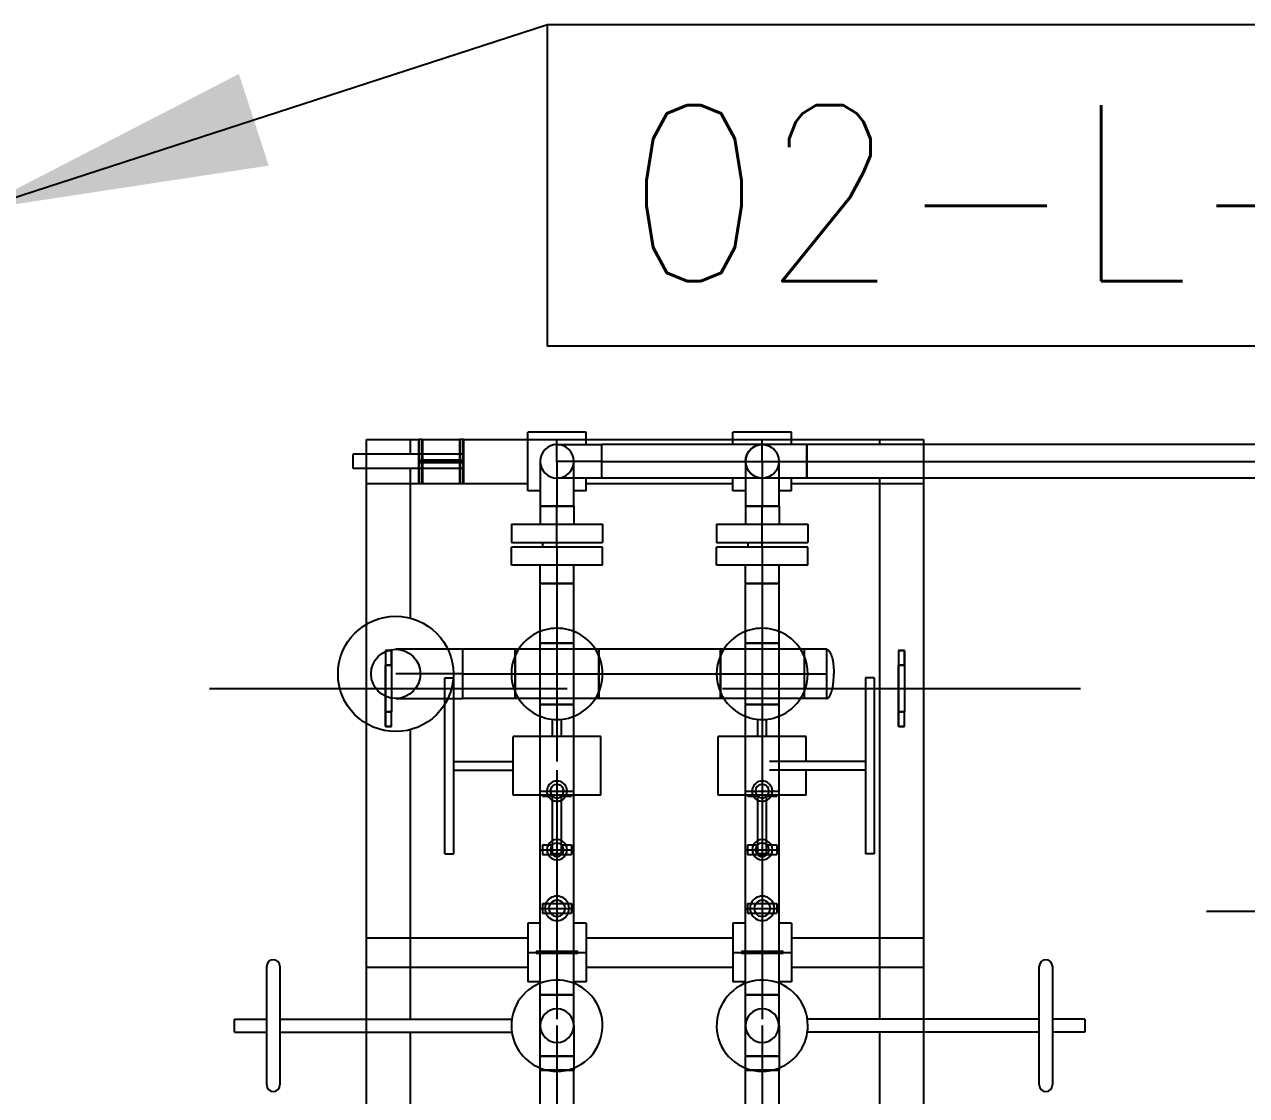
# Model space of a CAD drawing. Header units: inches. Extents: x 295136 to 296247, y 2627183 to 2627409.
# Drawn here: x 295238.936 to 295243.105, y 2627258.594 to 2627262.248 of the extents above; entities that cross this region are included whole.
import ezdxf

# ---------------------------------------------------------------- set-up
doc = ezdxf.new("R2010")
doc.units = ezdxf.units.IN
doc.header["$MEASUREMENT"] = 0
for name, color, linetype in [('_Auto', 7, 'Continuous'), ('EQUIPMENT LAYOUT-EMBED 1_DWG$0$DwgTemplate', 7, 'Continuous'), ('Layout', 6, 'Continuous'), ('REV.D CLOUD', 2, 'Continuous')]:
    doc.layers.add(name, color=color, linetype=linetype)
doc.styles.add('HZTXT', font='txt_qlt.shx', dxfattribs={"width": 0.7, "bigfont": 'hztxt.shx'})
doc.dimstyles.new('ISO-25', dxfattribs={"dimtxt": 2.5, "dimasz": 2.5, "dimexe": 1.25, "dimexo": 0.625, "dimtad": 1, "dimtxsty": 'HZTXT', "dimcen": 2.5, "dimclrd": 256, "dimclre": 256, "dimclrt": 256, "dimadec": 4, "dimazin": 0, "dimtfac": 1, "dimtmove": 0, "dimatfit": 3, "dimfxl": 1, "dimlwd": -1, "dimlwe": -1, "dimarcsym": 0})

# ---------------------------------------------------------------- blocks, each defined once
blk = doc.blocks.new('A$C55974CAD')
at = {"layer": 'EQUIPMENT LAYOUT-EMBED 1_DWG$0$DwgTemplate', "color": 1, "lineweight": 25}
for p, q in [((29.25, 8.735), (29.25, 8.2904)), ((29.25, 8.2904), (29.25, 7.515)), ((30.001, 7.87), (30.001, 8.245)), ((30.001, 8.245), (30.049, 8.245)), ((30.049, 7.87), (30.049, 8.245)), ((26.7625, 8.2), (28.0775, 8.2)), ((28.1225, 8.2), (29.1304, 8.2)), ((28.3, 8.2), (28.4, 8.2)), ((28.3, 8.2), (28.3, 7.65)), ((28.4, 8.2), (28.4, 7.65)), ((29.4696, 8.2), (30.001, 8.2)), ((29.95, 8.2), (30.001, 8.2)), ((29.95, 8.2), (29.95, 8.021)), ((30.049, 8.2), (30.1, 8.2)), ((30.049, 8.2), (30.1, 8.2)), ((30.1, 8.2), (30.1, 8.05)), ((30.1, 8.2), (30.1, 8.021)), ((26.7375, 8.05), (28.0775, 8.05)), ((28.1225, 8.05), (29.1096, 8.05)), ((29.4904, 8.05), (30.001, 8.05)), ((30.049, 8.05), (30.1, 8.05)), ((30.1, 8.02), (29.95, 8.02)), ((29.95, 8.02), (29.95, 8.01)), ((29.95, 8.01), (30.0215, 8.01)), ((29.95, 8.009), (29.95, 7.881)), ((30.0215, 8.01), (30.0215, 7.88)), ((30.0285, 8.01), (30.1, 8.01)), ((30.0285, 7.88), (30.0285, 8.01)), ((30.1, 8.01), (30.1, 8.02)), ((30.1, 8.009), (30.1, 7.881)), ((30.0215, 7.88), (29.95, 7.88)), ((29.95, 7.88), (29.95, 7.87)), ((30.1, 7.88), (30.0285, 7.88)), ((30.1, 7.87), (30.1, 7.88)), ((29.95, 7.87), (30.1, 7.87)), ((29.95, 7.869), (29.95, 7.65)), ((30.049, 7.87), (30.001, 7.87)), ((30.1, 7.869), (30.1, 7.65)), ((29.7326, 7.598), (29.7486, 7.598)), ((29.7326, 7.55), (29.7486, 7.55)), ((28.3, 7.45), (28.3, 6.95)), ((28.4, 7.45), (28.4, 6.95)), ((29.95, 7.45), (29.95, 6.95)), ((30.1, 7.45), (30.1, 6.95)), ((29.25, 6.985), (29.25, 6.6106)), ((29.7326, 6.898), (29.7486, 6.898)), ((29.7326, 6.85), (29.7486, 6.85)), ((28.3, 6.75), (28.3, 6.3)), ((28.4, 6.75), (28.4, 6.3)), ((29.95, 6.75), (29.95, 6.3)), ((30.1, 6.75), (30.1, 6.3)), ((29.25, 6.6106), (29.25, 6.498)), ((29.25, 6.498), (29.25, 6.468)), ((29.25, 6.468), (29.25, 6.385)), ((28.0775, 6.45), (26.7375, 6.45)), ((29.9678, 6.45), (28.1225, 6.45)), ((30.1, 6.45), (30.0821, 6.45)), ((30.1, 6.45), (30.1, 6.3)), ((29.25, 6.385), (29.25, 6.365)), ((29.25, 6.365), (29.25, 5.765)), ((28.0775, 6.3), (26.7625, 6.3)), ((29.9678, 6.3), (28.1225, 6.3)), ((28.4, 6.3), (28.3, 6.3)), ((29.9678, 6.3), (29.95, 6.3)), ((30.1, 6.3), (30.0821, 6.3)), ((30.1, 6.3), (30.0821, 6.3)), ((28.4908, 5.335), (28.4908, 4.735))]:
    blk.add_line(p, q, dxfattribs=at)
at = {"layer": 'EQUIPMENT LAYOUT-EMBED 1_DWG$0$DwgTemplate', "color": 7, "lineweight": 25}
for p, q in [((28.0775, 8.65), (28.1225, 8.65)), ((28.0775, 8.65), (28.0775, 8.54)), ((28.1225, 8.65), (28.1225, 8.54)), ((27.8975, 8.54), (28.3025, 8.54)), ((28.3025, 8.495), (27.8975, 8.495)), ((28.0775, 8.495), (28.0775, 7.7039)), ((28.1225, 8.495), (28.1225, 7.7039)), ((29.12, 8.135), (29.12, 8.115)), ((29.12, 8.115), (29.12, 8.135)), ((29.17, 8.135), (29.12, 8.135)), ((29.12, 8.135), (29.17, 8.135)), ((29.17, 8.115), (29.17, 8.135)), ((29.17, 8.135), (29.17, 8.115)), ((29.17, 8.135), (29.33, 8.135)), ((29.33, 8.135), (29.17, 8.135)), ((29.17, 8.115), (29.17, 8.135)), ((29.33, 8.135), (29.33, 8.115)), ((29.33, 8.115), (29.33, 8.135)), ((29.38, 8.135), (29.33, 8.135)), ((29.38, 8.135), (29.33, 8.135)), ((29.33, 8.115), (29.33, 8.135)), ((29.38, 8.115), (29.38, 8.135)), ((29.38, 8.135), (29.38, 8.115)), ((29.12, 8.115), (29.17, 8.115)), ((29.12, 8.115), (29.17, 8.115)), ((29.33, 8.115), (29.17, 8.115)), ((29.33, 8.115), (29.17, 8.115)), ((29.2159, 8.1), (29.2159, 7.922)), ((29.3, 7.9031), (29.3, 8.1)), ((29.33, 8.115), (29.38, 8.115)), ((29.38, 8.115), (29.33, 8.115)), ((29.3841, 7.922), (29.3841, 8.1)), ((30.001, 8.021), (30.049, 8.021)), ((30.001, 8.021), (30.049, 8.021)), ((30.049, 8.009), (30.001, 8.009)), ((30.049, 8.009), (30.001, 8.009)), ((30.021, 7.87), (30.021, 8.02)), ((30.021, 8.02), (30.021, 7.87)), ((30.029, 8.02), (30.029, 7.87)), ((30.029, 8.02), (30.029, 7.87)), ((28.686, 7.932), (29.1974, 7.932)), ((28.686, 7.932), (28.686, 7.902)), ((29.1974, 7.932), (29.286, 7.932)), ((29.2159, 7.922), (29.2159, 7.8714)), ((29.286, 7.932), (29.286, 7.902)), ((29.3841, 7.8714), (29.3841, 7.922)), ((28.686, 7.902), (29.2159, 7.902)), ((28.971, 7.902), (28.971, 7.7)), ((29.001, 7.902), (29.001, 7.7)), ((29.2159, 7.902), (29.286, 7.902)), ((29.3, 7.8714), (29.3, 7.9031)), ((30.001, 7.881), (30.049, 7.881)), ((30.001, 7.881), (30.049, 7.881)), ((29.2159, 7.8714), (29.3, 7.8714)), ((29.2159, 7.8714), (29.3841, 7.8714)), ((29.2159, 7.6927), (29.2159, 7.8714)), ((29.3, 7.8714), (29.3, 7.8714)), ((29.3, 7.8714), (29.3, 7.8714)), ((29.3, 7.8714), (29.3841, 7.8714)), ((29.3, 7.8714), (29.3, 7.6927)), ((29.3841, 7.6927), (29.3841, 7.8714)), ((28.886, 7.4), (28.886, 7.7)), ((28.886, 7.7), (29.086, 7.7)), ((29.086, 7.4), (29.086, 7.7)), ((29.2159, 7.6927), (29.3841, 7.6927)), ((29.3841, 7.6927), (29.2159, 7.6927)), ((29.2159, 7.4072), (29.2159, 7.6927)), ((29.3, 7.6927), (29.3, 7.6927)), ((29.3, 7.6927), (29.3, 7.4072)), ((29.3841, 7.4072), (29.3841, 7.6927)), ((29.6707, 7.55), (29.6707, 7.7055)), ((29.6707, 7.7055), (29.7326, 7.7055)), ((29.7326, 7.55), (29.7326, 7.7055)), ((29.7486, 7.7055), (29.7486, 7.55)), ((29.8106, 7.7055), (29.7486, 7.7055)), ((29.8106, 7.7055), (29.8106, 7.55)), ((26.7375, 7.6071), (27.9476, 7.6071)), ((27.9476, 7.4928), (27.9476, 7.6071)), ((27.9476, 7.6071), (28.1, 7.6071)), ((27.9476, 7.6071), (27.9476, 7.4928)), ((27.9953, 7.55), (27.9953, 7.6071)), ((27.9953, 7.6071), (27.9953, 7.4928)), ((28.1, 7.6071), (28.2046, 7.6071)), ((28.2046, 7.55), (28.2046, 7.6071)), ((28.2046, 7.6071), (28.2046, 7.4928)), ((28.2046, 7.6071), (28.2447, 7.6071)), ((28.2447, 7.6071), (28.346, 7.6071)), ((28.346, 7.6071), (28.354, 7.6071)), ((28.354, 7.6071), (28.5, 7.6071)), ((28.5, 7.6071), (28.5, 7.4928)), ((28.5, 7.6071), (28.7, 7.6071)), ((28.7, 7.6071), (28.7, 7.4928)), ((28.7, 7.6071), (28.886, 7.6071)), ((28.886, 7.6071), (28.9, 7.6071)), ((28.9, 7.6071), (28.9, 7.4928)), ((28.9, 7.6071), (29.086, 7.6071)), ((29.086, 7.6071), (29.1553, 7.6071)), ((29.1553, 7.6071), (29.1953, 7.6071)), ((29.1953, 7.55), (29.1953, 7.6071)), ((29.1953, 7.6071), (29.4046, 7.6071)), ((29.1953, 7.6071), (29.1953, 7.4928)), ((29.4046, 7.6071), (29.4046, 7.4928)), ((29.4046, 7.6071), (29.4447, 7.6071)), ((29.4046, 7.55), (29.4046, 7.6071)), ((29.4447, 7.6071), (29.6087, 7.6071)), ((29.6087, 7.55), (29.6087, 7.6071)), ((29.6087, 7.6071), (29.6707, 7.6071)), ((29.6087, 7.6071), (29.6087, 7.4928)), ((29.8726, 7.6071), (29.8106, 7.6071)), ((29.8726, 7.6071), (29.8726, 7.55)), ((29.8726, 7.55), (29.8726, 7.6071)), ((30.025, 7.6071), (29.8726, 7.6071)), ((27.9476, 7.55), (26.7375, 7.55)), ((27.9476, 7.55), (27.9476, 7.55)), ((27.9476, 7.55), (27.9476, 7.55)), ((28.1, 7.55), (27.9476, 7.55)), ((27.9953, 7.4928), (27.9953, 7.55)), ((28.2046, 7.55), (28.1225, 7.55)), ((28.2046, 7.55), (28.2046, 7.55)), ((28.2046, 7.4928), (28.2046, 7.55)), ((28.2556, 7.55), (28.2046, 7.55)), ((28.346, 7.55), (28.2556, 7.55)), ((28.354, 7.55), (28.346, 7.55)), ((28.4583, 7.55), (28.354, 7.55)), ((28.5, 7.55), (28.4583, 7.55)), ((28.5417, 7.55), (28.5, 7.55)), ((28.5, 7.55), (28.5, 7.55)), ((28.5, 7.55), (28.5, 7.55)), ((28.6655, 7.55), (28.5417, 7.55)), ((28.7, 7.55), (28.6655, 7.55)), ((28.686, 7.535), (28.686, 7.565)), ((28.686, 7.565), (28.886, 7.565)), ((28.7, 7.55), (28.7, 7.55)), ((28.7, 7.55), (28.7, 7.55)), ((28.9, 7.55), (28.7, 7.55)), ((28.971, 7.55), (28.9, 7.55)), ((28.9, 7.55), (28.9, 7.55)), ((28.9, 7.55), (28.9, 7.55)), ((29.1953, 7.55), (29.001, 7.55)), ((29.086, 7.565), (29.1451, 7.565)), ((29.4046, 7.55), (29.1953, 7.55)), ((29.1953, 7.55), (29.1954, 7.55)), ((29.1953, 7.4928), (29.1953, 7.55)), ((29.1954, 7.55), (29.1954, 7.55)), ((29.4556, 7.55), (29.4046, 7.55)), ((29.4046, 7.55), (29.4046, 7.55)), ((29.4046, 7.4928), (29.4046, 7.55)), ((29.6087, 7.55), (29.4556, 7.55)), ((29.7326, 7.55), (29.6087, 7.55)), ((29.6087, 7.4928), (29.6087, 7.55)), ((29.6707, 7.3944), (29.6707, 7.55)), ((29.7326, 7.3944), (29.7326, 7.55)), ((29.7486, 7.55), (29.8726, 7.55)), ((29.7486, 7.55), (29.7486, 7.3944)), ((29.8106, 7.55), (29.8106, 7.3944)), ((29.8726, 7.55), (29.8726, 7.4928)), ((29.8726, 7.55), (29.8726, 7.55)), ((29.8726, 7.55), (29.8726, 7.55)), ((29.9678, 7.55), (29.8726, 7.55)), ((29.8726, 7.4928), (29.8726, 7.55)), ((30.025, 7.55), (29.9678, 7.55)), ((29.9678, 7.3976), (29.9678, 7.55)), ((30.025, 7.3976), (30.025, 7.55)), ((30.0821, 7.55), (30.0821, 7.3976)), ((28.686, 7.535), (28.886, 7.535)), ((29.086, 7.535), (29.1451, 7.535)), ((26.7375, 7.4928), (27.9476, 7.4928)), ((28.1, 7.4928), (27.9476, 7.4928)), ((28.1, 7.4928), (28.2046, 7.4928)), ((28.2046, 7.4928), (28.2447, 7.4928)), ((28.2447, 7.4928), (28.346, 7.4928)), ((28.346, 7.4928), (28.354, 7.4928)), ((28.354, 7.4928), (28.5, 7.4928)), ((28.5, 7.4928), (28.7, 7.4928)), ((28.7, 7.4928), (28.886, 7.4928)), ((28.886, 7.4928), (28.9, 7.4928)), ((28.9, 7.4928), (29.086, 7.4928)), ((29.086, 7.4928), (29.1553, 7.4928)), ((29.1553, 7.4928), (29.1953, 7.4928)), ((29.1953, 7.4928), (29.4046, 7.4928)), ((29.4046, 7.4928), (29.4447, 7.4928)), ((29.4447, 7.4928), (29.6087, 7.4928)), ((29.6087, 7.4928), (29.6707, 7.4928)), ((29.8726, 7.4928), (29.8106, 7.4928)), ((29.8726, 7.4928), (29.9678, 7.4928)), ((29.9678, 7.4928), (30.025, 7.4928)), ((28.886, 7.4), (29.086, 7.4)), ((29.2159, 7.4072), (29.3841, 7.4072)), ((29.2159, 6.9927), (29.2159, 7.4072)), ((29.3841, 7.4072), (29.2159, 7.4072)), ((29.3, 7.4072), (29.3, 6.9927)), ((29.3, 7.4072), (29.3, 7.4072)), ((29.3, 7.4072), (29.3, 7.4072)), ((29.3841, 6.9927), (29.3841, 7.4072)), ((29.6707, 7.3944), (29.7326, 7.3944)), ((29.8106, 7.3944), (29.7486, 7.3944)), ((29.9678, 7.3976), (30.0821, 7.3976)), ((29.9678, 3.8663), (29.9678, 7.3976)), ((29.9678, 7.3976), (30.0821, 7.3976)), ((30.025, 7.3976), (30.025, 3.8663)), ((30.025, 7.3976), (30.025, 7.3976)), ((30.025, 7.3976), (30.025, 7.3976)), ((30.0821, 3.8663), (30.0821, 7.3976)), ((29.6707, 6.85), (29.6707, 7.0055)), ((29.6707, 7.0055), (29.7326, 7.0055)), ((29.7326, 6.85), (29.7326, 7.0055)), ((29.7486, 7.0055), (29.7486, 6.85)), ((29.8106, 7.0055), (29.7486, 7.0055)), ((29.8106, 7.0055), (29.8106, 6.85)), ((28.886, 6.7), (28.886, 7)), ((28.886, 7), (29.086, 7)), ((29.086, 6.7), (29.086, 7)), ((29.2159, 6.9927), (29.3841, 6.9927)), ((29.3841, 6.9927), (29.2159, 6.9927)), ((29.2159, 6.7072), (29.2159, 6.9927)), ((29.3, 6.9927), (29.3, 6.7072)), ((29.3, 6.9927), (29.3, 6.9927)), ((29.3841, 6.7072), (29.3841, 6.9927)), ((26.7375, 6.9071), (27.9476, 6.9071)), ((27.9476, 6.7928), (27.9476, 6.9071)), ((27.9476, 6.9071), (28.1, 6.9071)), ((27.9476, 6.9071), (27.9476, 6.7928)), ((27.9953, 6.85), (27.9953, 6.9071)), ((27.9953, 6.9071), (27.9953, 6.7928)), ((28.1, 6.9071), (28.2046, 6.9071)), ((28.2046, 6.85), (28.2046, 6.9071)), ((28.2046, 6.9071), (28.2046, 6.7928)), ((28.2046, 6.9071), (28.2447, 6.9071)), ((28.2447, 6.9071), (28.346, 6.9071)), ((28.346, 6.9071), (28.354, 6.9071)), ((28.354, 6.9071), (28.5, 6.9071)), ((28.5, 6.9071), (28.5, 6.7928)), ((28.5, 6.9071), (28.7, 6.9071)), ((28.7, 6.9071), (28.7, 6.7928)), ((28.7, 6.9071), (28.886, 6.9071)), ((28.886, 6.9071), (28.9, 6.9071)), ((28.9, 6.9071), (28.9, 6.7928)), ((28.9, 6.9071), (29.086, 6.9071)), ((29.086, 6.9071), (29.1553, 6.9071)), ((29.1553, 6.9071), (29.1953, 6.9071)), ((29.1953, 6.85), (29.1953, 6.9071)), ((29.1953, 6.9071), (29.4046, 6.9071)), ((29.1953, 6.9071), (29.1953, 6.7928)), ((29.4046, 6.9071), (29.4046, 6.7928)), ((29.4046, 6.9071), (29.4447, 6.9071)), ((29.4046, 6.85), (29.4046, 6.9071)), ((29.4447, 6.9071), (29.6087, 6.9071)), ((29.6087, 6.85), (29.6087, 6.9071)), ((29.6087, 6.9071), (29.6707, 6.9071)), ((29.6087, 6.9071), (29.6087, 6.7928)), ((29.8726, 6.9071), (29.8106, 6.9071)), ((29.8726, 6.9071), (29.8726, 6.85)), ((29.8726, 6.85), (29.8726, 6.9071)), ((29.9678, 6.9071), (29.8726, 6.9071)), ((30.025, 6.9071), (29.9678, 6.9071)), ((27.9476, 6.85), (26.7375, 6.85)), ((27.9476, 6.85), (27.9476, 6.85)), ((27.9476, 6.85), (27.9476, 6.85)), ((28.1, 6.85), (27.9476, 6.85)), ((27.9953, 6.7928), (27.9953, 6.85)), ((28.2046, 6.85), (28.1225, 6.85)), ((28.2046, 6.85), (28.2046, 6.85)), ((28.2046, 6.7928), (28.2046, 6.85)), ((28.2556, 6.85), (28.2046, 6.85)), ((28.346, 6.85), (28.2556, 6.85)), ((28.354, 6.85), (28.346, 6.85)), ((28.4583, 6.85), (28.354, 6.85)), ((28.5, 6.85), (28.4583, 6.85)), ((28.5417, 6.85), (28.5, 6.85)), ((28.5, 6.85), (28.5, 6.85)), ((28.5, 6.85), (28.5, 6.85)), ((28.6655, 6.85), (28.5417, 6.85)), ((28.7, 6.85), (28.6655, 6.85)), ((28.686, 6.835), (28.686, 6.865)), ((28.686, 6.865), (28.886, 6.865)), ((28.7, 6.85), (28.7, 6.85)), ((28.7, 6.85), (28.7, 6.85)), ((28.9, 6.85), (28.7, 6.85)), ((28.9, 6.85), (28.9, 6.85)), ((28.9, 6.85), (28.9, 6.85)), ((28.971, 6.85), (28.9, 6.85)), ((29.0009, 6.85), (28.9711, 6.85)), ((29.1953, 6.85), (29.001, 6.85)), ((29.086, 6.865), (29.1451, 6.865)), ((29.4046, 6.85), (29.1953, 6.85)), ((29.1953, 6.85), (29.1954, 6.85)), ((29.1953, 6.7928), (29.1953, 6.85)), ((29.1954, 6.85), (29.1954, 6.85)), ((29.4556, 6.85), (29.4046, 6.85)), ((29.4046, 6.85), (29.4046, 6.85)), ((29.4046, 6.7928), (29.4046, 6.85)), ((29.6087, 6.85), (29.4556, 6.85)), ((29.7326, 6.85), (29.6087, 6.85)), ((29.6087, 6.7928), (29.6087, 6.85)), ((29.6707, 6.6944), (29.6707, 6.85)), ((29.7326, 6.6944), (29.7326, 6.85)), ((29.7486, 6.85), (29.8726, 6.85)), ((29.7486, 6.85), (29.7486, 6.6944)), ((29.8106, 6.85), (29.8106, 6.6944)), ((29.8726, 6.85), (29.8726, 6.7928)), ((29.8726, 6.85), (29.8726, 6.85)), ((29.8726, 6.85), (29.8726, 6.85)), ((29.9678, 6.85), (29.8726, 6.85)), ((29.8726, 6.7928), (29.8726, 6.85)), ((30.025, 6.85), (29.9678, 6.85)), ((28.686, 6.835), (28.886, 6.835)), ((28.971, 6.498), (28.971, 6.8256)), ((29.001, 6.498), (29.001, 6.8256)), ((29.086, 6.835), (29.1451, 6.835)), ((26.7375, 6.7928), (27.9476, 6.7928)), ((28.1, 6.7928), (27.9476, 6.7928)), ((28.1, 6.7928), (28.2046, 6.7928)), ((28.2046, 6.7928), (28.2447, 6.7928)), ((28.2447, 6.7928), (28.346, 6.7928)), ((28.346, 6.7928), (28.354, 6.7928)), ((28.354, 6.7928), (28.5, 6.7928)), ((28.5, 6.7928), (28.7, 6.7928)), ((28.7, 6.7928), (28.886, 6.7928)), ((28.886, 6.7928), (28.9, 6.7928)), ((28.9, 6.7928), (29.086, 6.7928)), ((29.086, 6.7928), (29.1553, 6.7928)), ((29.1553, 6.7928), (29.1953, 6.7928)), ((29.1953, 6.7928), (29.4046, 6.7928)), ((29.4046, 6.7928), (29.4447, 6.7928)), ((29.4447, 6.7928), (29.6087, 6.7928)), ((29.6087, 6.7928), (29.6707, 6.7928)), ((29.8726, 6.7928), (29.8106, 6.7928)), ((29.8726, 6.7928), (29.9678, 6.7928)), ((29.9678, 6.7928), (30.025, 6.7928)), ((28.0775, 5.905), (28.0775, 6.696)), ((28.1225, 5.905), (28.1225, 6.696)), ((28.886, 6.7), (28.971, 6.7)), ((29.001, 6.7), (29.086, 6.7)), ((29.3841, 6.7072), (29.2159, 6.7072)), ((29.3, 6.7072), (29.2159, 6.7072)), ((29.2159, 6.631), (29.2159, 6.7072)), ((29.3, 6.7072), (29.3, 6.7072)), ((29.3, 6.7072), (29.3, 6.7072)), ((29.3, 6.7072), (29.3, 6.631)), ((29.3, 6.7072), (29.3, 6.7072)), ((29.3841, 6.7072), (29.3, 6.7072)), ((29.3841, 6.631), (29.3841, 6.7072)), ((29.6707, 6.6944), (29.7326, 6.6944)), ((29.8106, 6.6944), (29.7486, 6.6944)), ((30.0821, 6.6976), (29.9678, 6.6976)), ((29.9678, 6.6976), (30.0821, 6.6976)), ((29.3, 6.631), (29.2159, 6.631)), ((29.3841, 6.631), (29.3, 6.631)), ((29.286, 6.498), (28.686, 6.498)), ((28.686, 6.468), (28.686, 6.498)), ((29.286, 6.468), (28.686, 6.468)), ((29.286, 6.468), (29.286, 6.498)), ((27.8975, 5.905), (28.3025, 5.905)), ((28.3025, 5.86), (27.8975, 5.86)), ((28.0775, 5.75), (28.0775, 5.86)), ((28.1225, 5.75), (28.1225, 5.86)), ((28.1225, 5.75), (28.0775, 5.75))]:
    blk.add_line(p, q, dxfattribs=at)
at = {"layer": 'EQUIPMENT LAYOUT-EMBED 1_DWG$0$DwgTemplate', "color": 9, "lineweight": 25}
for p, q in [((28.0775, 8.2), (28.1225, 8.2)), ((29.1304, 8.2), (29.4696, 8.2)), ((30.001, 8.2), (30.049, 8.2)), ((28.35, 7.65), (28.35, 7.45)), ((30.1, 7.65), (30.1, 7.45)), ((30.025, 7.55), (30.1, 7.55)), ((28.35, 6.95), (28.35, 6.75)), ((30.1, 6.95), (30.1, 6.75)), ((30.025, 6.85), (30.1, 6.85)), ((28.1225, 6.3), (28.0775, 6.3)), ((30.0821, 6.3), (29.9678, 6.3))]:
    blk.add_line(p, q, dxfattribs=at)
at = {"layer": 'EQUIPMENT LAYOUT-EMBED 1_DWG$0$DwgTemplate', "color": 5, "lineweight": 25}
for p, q in [((29.95, 8.021), (30.001, 8.021)), ((29.95, 8.021), (30.001, 8.021)), ((29.95, 8.02), (29.95, 8.021)), ((29.95, 8.021), (29.95, 8.02)), ((29.95, 8.009), (29.95, 8.01)), ((29.95, 8.01), (29.95, 8.009)), ((30.001, 8.009), (29.95, 8.009)), ((30.001, 8.009), (29.95, 8.009)), ((30.049, 8.021), (30.1, 8.021)), ((30.049, 8.021), (30.1, 8.021)), ((30.1, 8.009), (30.049, 8.009)), ((30.1, 8.009), (30.049, 8.009)), ((30.1, 8.021), (30.1, 8.02)), ((30.1, 8.021), (30.1, 8.02)), ((30.1, 8.01), (30.1, 8.009)), ((30.1, 8.01), (30.1, 8.009)), ((29.95, 7.881), (30.001, 7.881)), ((29.95, 7.881), (30.001, 7.881)), ((29.95, 7.88), (29.95, 7.881)), ((29.95, 7.88), (29.95, 7.881)), ((30.049, 7.881), (30.1, 7.881)), ((30.049, 7.881), (30.1, 7.881)), ((30.1, 7.881), (30.1, 7.88)), ((30.1, 7.88), (30.1, 7.881)), ((29.95, 7.869), (29.95, 7.87)), ((29.95, 7.869), (29.95, 7.87)), ((30.1, 7.869), (29.95, 7.869)), ((30.1, 7.869), (29.95, 7.869)), ((30.1, 7.87), (30.1, 7.869)), ((30.1, 7.869), (30.1, 7.87)), ((28.4833, 7.6), (28.4833, 7.55)), ((28.5166, 7.6), (28.4833, 7.6)), ((28.5166, 7.6), (28.5166, 7.55)), ((28.6833, 7.6), (28.6833, 7.55)), ((28.7166, 7.6), (28.6833, 7.6)), ((28.7166, 7.6), (28.7166, 7.565)), ((28.8833, 7.6), (28.8833, 7.565)), ((28.886, 7.6), (28.8833, 7.6)), ((28.4833, 7.55), (28.4833, 7.5)), ((28.5166, 7.55), (28.5166, 7.5)), ((28.6833, 7.55), (28.6833, 7.5)), ((28.7166, 7.535), (28.7166, 7.5)), ((28.8833, 7.535), (28.8833, 7.5)), ((28.5166, 7.5), (28.4833, 7.5)), ((28.7166, 7.5), (28.6833, 7.5)), ((28.886, 7.5), (28.8833, 7.5)), ((28.4833, 6.9), (28.4833, 6.85)), ((28.5166, 6.9), (28.4833, 6.9)), ((28.5166, 6.9), (28.5166, 6.85)), ((28.6833, 6.9), (28.6833, 6.85)), ((28.7166, 6.9), (28.6833, 6.9)), ((28.7166, 6.9), (28.7166, 6.865)), ((28.8833, 6.9), (28.8833, 6.865)), ((28.886, 6.9), (28.8833, 6.9)), ((28.4833, 6.85), (28.4833, 6.8)), ((28.5166, 6.85), (28.5166, 6.8)), ((28.6833, 6.85), (28.6833, 6.8)), ((28.5166, 6.8), (28.4833, 6.8)), ((28.7166, 6.8), (28.6833, 6.8)), ((28.7166, 6.835), (28.7166, 6.8)), ((28.8833, 6.835), (28.8833, 6.8)), ((28.886, 6.8), (28.8833, 6.8)), ((29.12, 6.385), (29.12, 6.365)), ((29.12, 6.365), (29.12, 6.385)), ((29.17, 6.385), (29.12, 6.385)), ((29.12, 6.385), (29.17, 6.385)), ((29.17, 6.365), (29.17, 6.385)), ((29.17, 6.385), (29.17, 6.365)), ((29.17, 6.385), (29.33, 6.385)), ((29.33, 6.385), (29.17, 6.385)), ((29.17, 6.365), (29.17, 6.385)), ((29.33, 6.385), (29.33, 6.365)), ((29.33, 6.365), (29.33, 6.385)), ((29.38, 6.385), (29.33, 6.385)), ((29.38, 6.385), (29.33, 6.385)), ((29.33, 6.365), (29.33, 6.385)), ((29.38, 6.365), (29.38, 6.385)), ((29.38, 6.385), (29.38, 6.365)), ((29.12, 6.365), (29.17, 6.365)), ((29.12, 6.365), (29.17, 6.365)), ((29.33, 6.365), (29.17, 6.365)), ((29.33, 6.365), (29.17, 6.365)), ((29.33, 6.365), (29.38, 6.365)), ((29.38, 6.365), (29.33, 6.365))]:
    blk.add_line(p, q, dxfattribs=at)
at = {"layer": 'EQUIPMENT LAYOUT-EMBED 1_DWG$0$DwgTemplate', "color": 3, "lineweight": 25}
for p, q in [((28.45, 7.65), (28.25, 7.65)), ((28.25, 7.6071), (28.25, 7.65)), ((28.45, 7.6071), (28.45, 7.65)), ((29.925, 7.65), (30.125, 7.65)), ((29.925, 7.6071), (29.925, 7.65)), ((30.125, 7.45), (30.125, 7.65)), ((28.346, 7.483), (28.346, 7.617)), ((28.354, 7.617), (28.354, 7.483)), ((28.25, 7.45), (28.25, 7.4928)), ((28.45, 7.45), (28.45, 7.4928)), ((29.925, 7.45), (29.925, 7.4928)), ((28.45, 7.45), (28.25, 7.45)), ((29.925, 7.45), (29.9678, 7.45)), ((30.0821, 7.45), (30.125, 7.45)), ((28.45, 6.95), (28.25, 6.95)), ((28.25, 6.9071), (28.25, 6.95)), ((28.45, 6.9071), (28.45, 6.95)), ((29.925, 6.9071), (29.925, 6.95)), ((29.925, 6.95), (29.9678, 6.95)), ((30.0821, 6.95), (30.125, 6.95)), ((30.125, 6.75), (30.125, 6.95)), ((28.346, 6.783), (28.346, 6.917)), ((28.354, 6.917), (28.354, 6.783)), ((28.25, 6.75), (28.25, 6.7928)), ((28.45, 6.75), (28.45, 6.7928)), ((29.925, 6.75), (29.925, 6.7928)), ((28.45, 6.75), (28.25, 6.75)), ((29.925, 6.75), (29.9678, 6.75)), ((30.0821, 6.75), (30.125, 6.75))]:
    blk.add_line(p, q, dxfattribs=at)
at = {"layer": 'EQUIPMENT LAYOUT-EMBED 1_DWG$0$DwgTemplate', "color": 7, "lineweight": 25}
for centre, radius in [((29.3, 8.1), 0.1968), ((29.3, 8.1), 0.0841), ((30.025, 6.85), 0.0571)]:
    blk.add_circle(centre, radius, dxfattribs=at)
for centre, radius, start, end in [((27.8975, 8.5175), 0.0225, 90, 270), ((28.3025, 8.5175), 0.0225, 270, 90), ((28.1, 7.55), 0.1556, 90, 158.4479), ((28.1, 7.55), 0.1556, 201.5521, 90), ((29.3, 7.55), 0.1556, 122.7392, 180), ((29.3, 7.55), 0.1556, 113.4386, 122.7392), ((29.3, 7.55), 0.1556, 66.5706, 113.4294), ((29.3, 7.55), 0.1556, 113.4294, 113.4386), ((29.3, 7.55), 0.1556, 57.2608, 66.5614), ((29.3, 7.55), 0.1556, 66.5614, 66.5706), ((29.3, 7.55), 0.1556, 302.7392, 57.2608), ((28.1, 7.55), 0.1556, 158.4479, 201.5521), ((28.1, 7.55), 0.0571, 90, 270), ((28.1, 7.55), 0.0571, 270, 90), ((28.1, 7.55), 0.0571, 270, 90), ((28.5, 7.55), 0.0417, 113.5215, 180), ((28.5, 7.55), 0.0417, 66.4785, 113.5215), ((28.5, 7.55), 0.0417, 293.5215, 66.4785), ((30.025, 7.55), 0.0572, 0, 180), ((30.025, 7.55), 0.0572, 0, 180), ((28.5, 7.55), 0.0417, 180, 246.4785), ((28.5, 7.55), 0.0278, 126.7726, 180), ((28.5, 7.55), 0.0278, 180, 233.2274), ((28.5, 7.55), 0.0278, 53.2274, 126.7726), ((28.5, 7.55), 0.0278, 306.7726, 53.2274), ((28.7, 7.55), 0.0345, 118.8738, 180), ((28.7, 7.55), 0.0345, 180, 241.1262), ((28.7, 7.55), 0.023, 136.4125, 180), ((28.7, 7.55), 0.023, 180, 223.5875), ((28.7, 7.55), 0.0345, 61.1262, 118.8738), ((28.7, 7.55), 0.023, 43.5875, 136.4125), ((28.7, 7.55), 0.0345, 25.7871, 61.1262), ((28.7, 7.55), 0.023, 40.7336, 43.5875), ((28.7, 7.55), 0.023, 319.2664, 40.7336), ((28.7, 7.55), 0.0345, 334.2129, 25.7871), ((28.9, 7.55), 0.0345, 154.2129, 180), ((28.9, 7.55), 0.0345, 180, 205.7871), ((28.9, 7.55), 0.0345, 118.8738, 154.2129), ((28.9, 7.55), 0.023, 139.2664, 180), ((28.9, 7.55), 0.023, 180, 220.7336), ((28.9, 7.55), 0.023, 136.4125, 139.2664), ((28.9, 7.55), 0.0345, 241.1262, 118.8738), ((28.9, 7.55), 0.023, 223.5875, 136.4125), ((29.3, 7.55), 0.1556, 180, 237.2608), ((30.025, 7.55), 0.0572, 180, 270), ((30.025, 7.55), 0.0571, 270, 0), ((28.5, 7.55), 0.0278, 233.2274, 306.7726), ((28.5, 7.55), 0.0417, 246.4785, 293.5215), ((28.7, 7.55), 0.023, 223.5875, 316.4125), ((28.7, 7.55), 0.0345, 241.1262, 298.8738), ((28.7, 7.55), 0.0345, 298.8738, 334.2129), ((28.7, 7.55), 0.023, 316.4125, 319.2664), ((28.9, 7.55), 0.0345, 205.7871, 241.1262), ((28.9, 7.55), 0.023, 220.7336, 223.5875), ((29.3, 7.55), 0.1556, 237.2608, 302.7392), ((28.1, 6.85), 0.1556, 270, 158.4479), ((29.3, 6.85), 0.1556, 66.5706, 113.4294), ((29.3, 6.85), 0.1556, 122.7392, 180), ((29.3, 6.85), 0.1556, 113.4386, 122.7392), ((29.3, 6.85), 0.1556, 113.4294, 113.4386), ((29.3, 6.85), 0.1556, 57.2608, 66.5614), ((29.3, 6.85), 0.1556, 66.5614, 66.5706), ((29.3, 6.85), 0.1556, 302.7392, 57.2608), ((28.1, 6.85), 0.1556, 158.4479, 201.5521), ((28.1, 6.85), 0.0571, 90, 270), ((28.1, 6.85), 0.0571, 270, 90), ((28.1, 6.85), 0.0571, 270, 90), ((28.5, 6.85), 0.0417, 113.5215, 180), ((28.5, 6.85), 0.0417, 66.4785, 113.5215), ((28.5, 6.85), 0.0278, 53.2274, 126.7726), ((28.5, 6.85), 0.0417, 293.5215, 66.4785), ((28.7, 6.85), 0.0345, 118.8738, 180), ((28.7, 6.85), 0.0345, 61.1262, 118.8738), ((28.7, 6.85), 0.0345, 25.7871, 61.1262), ((28.9, 6.85), 0.0345, 118.8738, 154.2129), ((28.9, 6.85), 0.0345, 241.1262, 118.8738), ((30.025, 6.85), 0.0572, 0, 180), ((28.5, 6.85), 0.0417, 180, 246.4785), ((28.5, 6.85), 0.0278, 126.7726, 180), ((28.5, 6.85), 0.0278, 180, 233.2274), ((28.5, 6.85), 0.0278, 306.7726, 53.2274), ((28.7, 6.85), 0.0345, 180, 241.1262), ((28.7, 6.85), 0.023, 136.4125, 180), ((28.7, 6.85), 0.023, 180, 223.5875), ((28.7, 6.85), 0.023, 43.5875, 136.4125), ((28.7, 6.85), 0.023, 40.7336, 43.5875), ((28.7, 6.85), 0.023, 319.2664, 40.7336), ((28.7, 6.85), 0.0345, 334.2129, 25.7871), ((28.9, 6.85), 0.0345, 154.2129, 180), ((28.9, 6.85), 0.0345, 180, 205.7871), ((28.9, 6.85), 0.023, 139.2664, 180), ((28.9, 6.85), 0.023, 180, 220.7336), ((28.9, 6.85), 0.023, 136.4125, 139.2664), ((28.9, 6.85), 0.023, 223.5875, 136.4125), ((29.3, 6.85), 0.1556, 180, 237.2608), ((28.5, 6.85), 0.0278, 233.2274, 306.7726), ((28.5, 6.85), 0.0417, 246.4785, 293.5215), ((28.7, 6.85), 0.023, 223.5875, 316.4125), ((28.7, 6.85), 0.0345, 241.1262, 298.8738), ((28.7, 6.85), 0.0345, 298.8738, 334.2129), ((28.7, 6.85), 0.023, 316.4125, 319.2664), ((28.9, 6.85), 0.0345, 205.7871, 241.1262), ((28.9, 6.85), 0.023, 220.7336, 223.5875), ((28.1, 6.85), 0.1556, 201.5521, 270), ((29.3, 6.85), 0.1556, 237.2608, 246.5706), ((29.3, 6.85), 0.1556, 293.4294, 302.7392), ((29.3, 6.85), 0.1556, 246.5706, 246.5799), ((29.3, 6.85), 0.1556, 246.5799, 293.4201), ((29.3, 6.85), 0.1556, 293.4201, 293.4294), ((27.8975, 5.8825), 0.0225, 90, 270), ((28.3025, 5.8825), 0.0225, 270, 90)]:
    blk.add_arc(centre, radius, start, end, dxfattribs=at)
at = {"layer": 'EQUIPMENT LAYOUT-EMBED 1_DWG$0$DwgTemplate', "color": 3, "lineweight": 25}
for centre, start, end in [((28.35, 7.617), 0, 180), ((28.35, 7.483), 180, 0), ((28.35, 6.917), 0, 180), ((28.35, 6.783), 180, 0)]:
    blk.add_arc(centre, 0.004, start, end, dxfattribs=at)
at = {"layer": 'EQUIPMENT LAYOUT-EMBED 1_DWG$0$DwgTemplate', "color": 7, "lineweight": 25}
for points in [[(29.2159, 6.631), (29.2159, 6.6302), (29.216, 6.6294), (29.2163, 6.6286)], [(29.2163, 6.6286), (29.2165, 6.6277), (29.217, 6.6268), (29.2176, 6.6259)], [(29.3837, 6.6286), (29.3835, 6.6277), (29.383, 6.6268), (29.3824, 6.6259)], [(29.3841, 6.631), (29.3841, 6.6302), (29.384, 6.6294), (29.3837, 6.6286)], [(29.2176, 6.6259), (29.2183, 6.6248), (29.2193, 6.6237), (29.2206, 6.6226)], [(29.2206, 6.6226), (29.2225, 6.621), (29.2249, 6.6194), (29.2278, 6.618)], [(29.2278, 6.618), (29.2324, 6.6157), (29.2381, 6.6136), (29.2447, 6.6119)], [(29.2447, 6.6119), (29.2514, 6.6101), (29.2589, 6.6087), (29.267, 6.6077)], [(29.267, 6.6077), (29.2751, 6.6066), (29.2838, 6.606), (29.2926, 6.6057)], [(29.2926, 6.6057), (29.295, 6.6057), (29.2975, 6.6056), (29.3, 6.6056)], [(29.3074, 6.6057), (29.305, 6.6057), (29.3025, 6.6056), (29.3, 6.6056)], [(29.333, 6.6077), (29.3249, 6.6066), (29.3162, 6.606), (29.3074, 6.6057)], [(29.3553, 6.6119), (29.3486, 6.6101), (29.3411, 6.6087), (29.333, 6.6077)], [(29.3722, 6.618), (29.3676, 6.6157), (29.3619, 6.6136), (29.3553, 6.6119)], [(29.3794, 6.6226), (29.3775, 6.621), (29.3751, 6.6194), (29.3722, 6.618)], [(29.3824, 6.6259), (29.3817, 6.6248), (29.3806, 6.6237), (29.3794, 6.6226)]]:
    blk.add_open_spline(points, degree=3, dxfattribs=at)

msp = doc.modelspace()

# ---------------------------------------------------------------- linework, layer by layer
at = {"layer": '_Auto', "color": 7, "linetype": 'Continuous'}
msp.add_lwpolyline([(295240.7201, 2627262.2476), (295245.6592, 2627262.2476), (295245.6592, 2627261.15), (295240.7201, 2627261.15)], close=True, dxfattribs=at)

# ---------------------------------------------------------------- block references
at = {"layer": 'Layout', "rotation": 90}
msp.add_blockref('A$C55974CAD', (295248.3027, 2627230.7321), dxfattribs=at)

# ---------------------------------------------------------------- texts
at = {"layer": '_Auto', "color": 7, "style": 'HZTXT', "width": 0.9}
msp.add_text('02-L-0115', height=0.6, dxfattribs=at).set_placement((295240.9886, 2627261.3722))

# ---------------------------------------------------------------- leaders
at = {"layer": 'REV.D CLOUD', "color": 136}
msp.add_leader([(295238.7675, 2627261.6134), (295240.7201, 2627262.2476)], dimstyle='ISO-25', override={"dimasz": 1, "dimgap": 0.625, "dimtad": 0, "dimclrd": 136}, dxfattribs=at)

doc.saveas('drawing.dxf')
